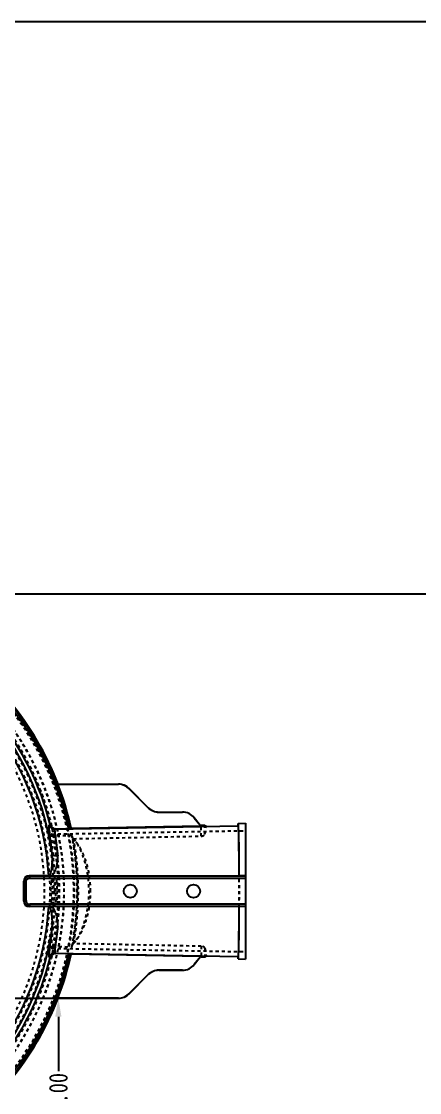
# Model space of a CAD drawing. Header units: millimetres. Extents: x 547 to 3706, y -10485 to 2068.
# Drawn here: x 1521 to 1735, y 1493 to 2068 of the extents above; entities that cross this region are included whole.
import ezdxf

# ---------------------------------------------------------------- set-up
doc = ezdxf.new("R2010")
doc.units = ezdxf.units.MM
doc.header["$LTSCALE"] = 16.335
doc.header["$PDMODE"] = 3
doc.header["$PDSIZE"] = 0.3125
doc.linetypes.add('HIDDEN', pattern=[0.2, 0.1, -0.1])
doc.layers.get('0').update_dxf_attribs({"linetype": 'CONTINUOUS'})
doc.layers.get('Defpoints').update_dxf_attribs({"linetype": 'CONTINUOUS'})
doc.layers.add('DEFAULT_2', color=8, linetype='HIDDEN')
doc.styles.get("Standard").update_dxf_attribs({"font": 'txt', "width": 0.8})
doc.dimstyles.new('11', dxfattribs={"dimtxt": 10, "dimasz": 10, "dimexe": 0, "dimexo": 0, "dimgap": 0, "dimtad": 0, "dimzin": 0, "dimdsep": 46, "dimtxsty": 'Standard', "dimcen": 0, "dimclrd": 4, "dimclre": 4, "dimclrt": 6, "dimazin": 0, "dimtfac": 1, "dimtofl": 0, "dimtmove": 0, "dimatfit": 3, "dimfxl": 0, "dimtolj": 1, "dimtzin": 0, "dimarcsym": 0})

# ---------------------------------------------------------------- blocks, each defined once
blk = doc.blocks.new('*D69')
at = {"color": 4, "lineweight": -2}
for p, q in [((1491.88, 1543.38), (1540.56, 1543.38)), ((1540.56, 1533.38), (1540.56, 1504.24)), ((1540.56, 1468.38), (1540.56, 1474.91)), ((1531.89, 1458.38), (1540.56, 1458.38))]:
    blk.add_line(p, q, dxfattribs=at)
at = {"color": 4}
for points in [[(1538.9, 1533.38), (1542.23, 1533.38), (1540.56, 1543.38)], [(1538.9, 1468.38), (1542.23, 1468.38), (1540.56, 1458.38)]]:
    blk.add_solid(points, dxfattribs=at)
at = {"layer": 'Defpoints', "color": 0}
for p in [(1491.88, 1543.38), (1531.89, 1458.38), (1540.56, 1458.38)]:
    blk.add_point(p, dxfattribs=at)
at = {"color": 6, "insert": (1540.56, 1489.58), "char_height": 10, "attachment_point": 5, "rotation": 90}
blk.add_mtext('\\A1;85.00', dxfattribs=at)

msp = doc.modelspace()

# ---------------------------------------------------------------- linework, layer by layer
at = {"color": 7, "linetype": 'Continuous'}
for p, q in [((1540.475, 1658.337), (1540.327, 1658.284)), ((1540.327, 1658.284), (1572.913, 1658.284)), ((1540.475, 1658.337), (1572.913, 1658.337)), ((1572.913, 1658.337), (1572.913, 1658.284)), ((1578.533, 1655.956), (1578.57, 1655.993)), ((1588.847, 1645.643), (1578.533, 1655.956)), ((1578.57, 1655.993), (1588.884, 1645.68)), ((1588.884, 1645.68), (1588.847, 1645.643)), ((1594.541, 1643.337), (1607.319, 1643.337)), ((1594.541, 1643.284), (1594.541, 1643.337)), ((1594.541, 1643.284), (1607.319, 1643.284)), ((1607.319, 1643.337), (1607.319, 1643.284)), ((1613.588, 1640.221), (1613.629, 1640.253)), ((1616.901, 1635.97), (1613.588, 1640.221)), ((1613.629, 1640.253), (1616.898, 1636.058)), ((1535.763, 1636.412), (1536.168, 1636.671)), ((1538.723, 1634.133), (1637.227, 1635.867)), ((1539.131, 1634.398), (1538.723, 1634.133)), ((1539.132, 1634.398), (1546.098, 1634.519)), ((1547.11, 1634.565), (1547.409, 1634.756)), ((1547.409, 1634.756), (1616.901, 1635.97)), ((1616.898, 1636.058), (1617.379, 1636.066)), ((1616.898, 1636.058), (1616.901, 1635.97)), ((1619.376, 1636.045), (1620.279, 1635.556)), ((1637.227, 1637.267), (1641.227, 1637.337)), ((1637.227, 1635.867), (1637.227, 1637.267)), ((1641.227, 1637.335), (1641.227, 1564.338)), ((1522.172, 1605.89), (1521.907, 1606.155)), ((1521.907, 1595.518), (1521.907, 1606.155)), ((1522.172, 1605.89), (1523.171, 1605.89)), ((1522.172, 1605.89), (1522.172, 1595.783)), ((1523.171, 1595.783), (1523.171, 1605.89)), ((1535.358, 1609.151), (1524.903, 1609.151)), ((1524.903, 1609.151), (1525.168, 1608.886)), ((1641.227, 1608.886), (1525.168, 1608.886)), ((1525.168, 1607.888), (1525.168, 1608.886)), ((1525.168, 1607.888), (1641.227, 1607.888)), ((1537.431, 1609.165), (1637.822, 1609.069)), ((1637.847, 1608.993), (1637.822, 1609.069)), ((1641.227, 1608.99), (1637.847, 1608.993)), ((1521.907, 1595.518), (1522.172, 1595.783)), ((1523.171, 1595.783), (1522.172, 1595.783)), ((1641.227, 1593.785), (1525.168, 1593.785)), ((1525.168, 1592.787), (1525.168, 1593.785)), ((1525.168, 1592.787), (1524.903, 1592.522)), ((1535.358, 1592.522), (1524.903, 1592.522)), ((1525.168, 1592.787), (1641.227, 1592.787)), ((1637.822, 1592.604), (1537.431, 1592.508)), ((1637.822, 1592.604), (1637.847, 1592.68)), ((1641.227, 1592.683), (1637.847, 1592.68)), ((1536.168, 1565.002), (1535.763, 1565.261)), ((1538.723, 1567.54), (1637.227, 1565.806)), ((1538.723, 1567.54), (1539.131, 1567.275)), ((1546.098, 1567.154), (1539.132, 1567.275)), ((1547.409, 1566.917), (1547.11, 1567.108)), ((1616.901, 1565.703), (1547.409, 1566.917)), ((1613.588, 1561.452), (1616.901, 1565.703)), ((1616.898, 1565.615), (1613.629, 1561.42)), ((1616.901, 1565.703), (1616.898, 1565.615)), ((1617.379, 1565.607), (1616.898, 1565.615)), ((1619.376, 1565.628), (1620.279, 1566.117)), ((1637.227, 1564.406), (1637.227, 1565.806)), ((1613.629, 1561.42), (1613.588, 1561.452)), ((1637.227, 1564.406), (1641.227, 1564.337)), ((1578.533, 1545.717), (1588.847, 1556.03)), ((1588.884, 1555.993), (1578.57, 1545.68)), ((1588.847, 1556.03), (1588.884, 1555.993)), ((1594.541, 1558.389), (1607.319, 1558.389)), ((1594.541, 1558.337), (1594.541, 1558.389)), ((1607.319, 1558.337), (1594.541, 1558.337)), ((1607.319, 1558.389), (1607.319, 1558.337)), ((1540.327, 1543.389), (1572.913, 1543.389)), ((1540.327, 1543.389), (1540.475, 1543.337)), ((1572.913, 1543.337), (1540.475, 1543.337)), ((1572.913, 1543.389), (1572.913, 1543.337)), ((1578.57, 1545.68), (1578.533, 1545.717))]:
    msp.add_line(p, q, dxfattribs=at)
for points in [[(547.121, 2067.984), (3706.071, 2067.984), (3706.071, -10485.193), (547.121, -10485.193)], [(998.978, 1760.623), (1992.09, 1760.623), (1992.09, 1140.923), (998.978, 1140.923)]]:
    msp.add_lwpolyline(points, close=True)
for centre in [(1579.227, 1600.837), (1613.227, 1600.837)]:
    msp.add_circle(centre, 3.5, dxfattribs=at)
for centre, radius, start, end in [((1392.099, 1600.837), 157.639, 12.337537, 39.734901), ((1392.099, 1600.837), 158.638, 12.275459, 39.734901), ((1392.099, 1600.837), 159.128, 21.182761, 39.823292), ((1392.099, 1600.837), 146.496, 7.986952, 38.580818), ((1392.099, 1600.837), 148.459, 13.967469, 38.978721), ((1392.099, 1600.837), 143.5, 3.321595, 38.580818), ((1392.099, 1600.837), 158.971, 12.319952, 21.18448), ((1572.913, 1650.337), 8, 45, 90), ((1572.913, 1650.337), 7.948, 45, 90), ((1594.541, 1651.337), 8.052, 225, 270), ((1594.541, 1651.337), 8, 225, 270), ((1607.319, 1635.337), 8, 37.923959, 90), ((1607.319, 1635.337), 7.948, 37.923959, 90), ((1538.676, 1637.135), 3.002, 193.9483, 270.889083), ((1539.077, 1637.395), 2.998, 193.990652, 271.041624), ((1525.174, 1605.885), 3.001, 90.110168, 179.889832), ((1535.36, 1665.297), 56.146, 269.997918, 270.778252), ((1537.409, 1517.071), 92.094, 89.985818, 90.800035), ((1525.174, 1595.789), 3.001, 180.110168, 269.889832), ((1525.167, 1595.782), 1.996, 179.966706, 270.033175), ((1392.099, 1600.837), 143.5, 321.419182, 356.678405), ((1535.367, 1537.326), 55.196, 89.21503, 90.0088), ((1537.372, 1679.237), 86.729, 269.174779, 270.039367), ((1392.099, 1600.837), 146.496, 321.419182, 352.013048), ((1392.099, 1600.837), 148.459, 321.021279, 346.032521), ((1392.099, 1600.837), 157.639, 320.265099, 347.662463), ((1392.099, 1600.837), 158.638, 320.265099, 347.724541), ((1538.676, 1564.538), 3.002, 89.110576, 166.051682), ((1539.077, 1564.278), 2.998, 88.95816, 166.009765), ((1392.099, 1600.837), 158.971, 338.81552, 347.680048), ((1607.319, 1566.337), 7.948, 270, 322.076041), ((1607.319, 1566.337), 8, 270, 322.076041), ((1594.541, 1550.337), 8.052, 90, 135), ((1594.541, 1550.337), 8, 90, 135), ((1392.099, 1600.837), 159.128, 320.176708, 338.817239), ((1572.913, 1551.337), 7.948, 270, 315), ((1572.913, 1551.337), 8, 270, 315)]:
    msp.add_arc(centre, radius, start, end, dxfattribs=at)
for centre, major_axis, ratio, start_param, end_param in [((1617.379, 1636.007), (2, 0.035), 0.0292994, 0.0518478, 1.5702842), ((1637.227, 1600.837), (0, 36.43), 0.0174551, 4.9381931, 6.28349), ((1637.227, 1600.837), (0, 35.031), 0.0174551, -1.3335631, 0.0003047), ((1524.911, 1606.147), (-2.127, 2.127), 0.9972647, 5.4991567, 7.0672139), ((1524.911, 1595.526), (2.127, 2.127), 0.9972647, 2.357564, 3.9256213), ((1637.227, 1600.837), (0, 36.43), 0.0174551, 3.141288, 4.4865848), ((1637.227, 1600.837), (0, 35.031), 0.0174551, -3.1418973, -1.8080295), ((1617.379, 1565.666), (2, -0.035), 0.0292994, -1.5702842, -0.0518478)]:
    msp.add_ellipse(centre, major_axis=major_axis, ratio=ratio, start_param=start_param, end_param=end_param, dxfattribs=at)
for points, knots in [([(1537.174, 1621.193), (1537.062, 1622.279), (1536.836, 1624.343), (1536.486, 1627.264), (1536.165, 1629.825), (1535.897, 1631.993), (1535.704, 1633.741), (1535.608, 1634.927), (1535.595, 1635.645), (1535.615, 1636.011), (1535.656, 1636.257), (1535.72, 1636.386), (1535.762, 1636.413)], [0, 0, 0, 0, 0.2134967, 0.4061494, 0.5752647, 0.7181548, 0.8333481, 0.9191431, 0.9504621, 0.9740829, 0.9902731, 1, 1, 1, 1]), ([(1538.723, 1634.133), (1538.682, 1634.109), (1538.618, 1633.99), (1538.577, 1633.758), (1538.559, 1633.416), (1538.576, 1632.744), (1538.677, 1631.635), (1538.877, 1630), (1539.155, 1627.972), (1539.486, 1625.576), (1539.846, 1622.843), (1540.079, 1620.91), (1540.193, 1619.893)], [0, 0, 0, 0, 0.0098904, 0.0260701, 0.0496329, 0.0808863, 0.1665789, 0.2817316, 0.4246331, 0.5937869, 0.7864805, 1, 1, 1, 1]), ([(1546.098, 1634.519), (1546.222, 1634.522), (1546.404, 1634.526), (1546.636, 1634.533), (1546.786, 1634.539), (1546.911, 1634.545), (1547.008, 1634.55), (1547.069, 1634.559), (1547.102, 1634.56), (1547.11, 1634.565)], [0, 0, 0, 0, 0.3685569, 0.5377045, 0.6875404, 0.8128992, 0.9088835, 0.9720192, 1, 1, 1, 1]), ([(1536.123, 1609.156), (1536.302, 1609.624), (1536.575, 1610.612), (1536.854, 1612.126), (1537.081, 1613.664), (1537.287, 1615.706), (1537.4, 1618.22), (1537.292, 1620.219), (1537.174, 1621.191)], [0, 0, 0, 0, 0.1236901, 0.2519551, 0.3798218, 0.5072546, 0.7583684, 1, 1, 1, 1]), ([(1537.174, 1621.192), (1537.219, 1620.984), (1537.409, 1620.672), (1537.795, 1620.365), (1538.343, 1620.076), (1539.161, 1619.878), (1539.848, 1619.866), (1540.193, 1619.893)], [0, 0, 0, 0, 0.180827, 0.2924588, 0.4189747, 0.7051027, 1, 1, 1, 1]), ([(1537.431, 1609.165), (1537.984, 1609.993), (1538.661, 1611.325), (1539.321, 1613.169), (1539.703, 1614.549), (1540.003, 1615.916), (1540.209, 1617.267), (1540.27, 1618.594), (1540.229, 1619.466), (1540.193, 1619.893)], [0, 0, 0, 0, 0.2651551, 0.3948114, 0.5219779, 0.646482, 0.7677606, 0.885599, 1, 1, 1, 1]), ([(1523.171, 1605.89), (1523.172, 1606.15), (1523.272, 1606.675), (1523.572, 1607.118), (1523.755, 1607.303)], [0, 0, 0, 0, 0.500005, 1, 1, 1, 1]), ([(1523.755, 1607.303), (1523.94, 1607.486), (1524.383, 1607.786), (1524.908, 1607.886), (1525.168, 1607.888)], [0, 0, 0, 0, 0.499995, 1, 1, 1, 1]), ([(1537.174, 1580.482), (1537.292, 1581.454), (1537.4, 1583.453), (1537.287, 1585.967), (1537.081, 1588.009), (1536.854, 1589.547), (1536.575, 1591.061), (1536.302, 1592.049), (1536.123, 1592.517)], [0, 0, 0, 0, 0.2416316, 0.4927454, 0.6201782, 0.7480449, 0.8763099, 1, 1, 1, 1]), ([(1540.193, 1581.78), (1540.229, 1582.207), (1540.27, 1583.079), (1540.209, 1584.406), (1540.003, 1585.757), (1539.703, 1587.124), (1539.321, 1588.504), (1538.661, 1590.348), (1537.984, 1591.68), (1537.431, 1592.508)], [0, 0, 0, 0, 0.1144012, 0.2322397, 0.353518, 0.4780225, 0.6051891, 0.7348451, 1, 1, 1, 1]), ([(1535.762, 1565.26), (1535.72, 1565.287), (1535.657, 1565.419), (1535.618, 1565.669), (1535.599, 1566.04), (1535.608, 1566.524), (1535.643, 1567.123), (1535.728, 1568.145), (1535.898, 1569.695), (1536.167, 1571.865), (1536.488, 1574.423), (1536.837, 1577.338), (1537.063, 1579.395), (1537.174, 1580.481)], [0, 0, 0, 0, 0.0098022, 0.0262885, 0.0502789, 0.0818855, 0.1210451, 0.1676115, 0.2824689, 0.4259387, 0.5951973, 0.7866593, 1, 1, 1, 1]), ([(1537.174, 1580.481), (1537.219, 1580.689), (1537.409, 1581.001), (1537.795, 1581.308), (1538.343, 1581.597), (1539.161, 1581.795), (1539.848, 1581.807), (1540.193, 1581.78)], [0, 0, 0, 0, 0.1808293, 0.292465, 0.4189855, 0.705114, 1, 1, 1, 1]), ([(1540.193, 1581.78), (1540.079, 1580.764), (1539.847, 1578.838), (1539.487, 1576.11), (1539.157, 1573.717), (1538.879, 1571.687), (1538.679, 1570.052), (1538.581, 1568.943), (1538.563, 1568.268), (1538.58, 1567.921), (1538.618, 1567.687), (1538.682, 1567.564), (1538.723, 1567.54)], [0, 0, 0, 0, 0.2133617, 0.4048709, 0.574175, 0.7176614, 0.8324792, 0.9180959, 0.9496375, 0.973569, 0.9900408, 1, 1, 1, 1]), ([(1547.11, 1567.108), (1547.102, 1567.113), (1547.069, 1567.114), (1547.008, 1567.123), (1546.911, 1567.128), (1546.786, 1567.134), (1546.636, 1567.14), (1546.404, 1567.147), (1546.222, 1567.151), (1546.098, 1567.154)], [0, 0, 0, 0, 0.0279798, 0.0911136, 0.1870957, 0.3124512, 0.4622862, 0.6314376, 1, 1, 1, 1])]:
    msp.add_open_spline(points, degree=3, knots=knots, dxfattribs=at)
at = {"layer": 'DEFAULT_2', "color": 8, "linetype": 'HIDDEN'}
for p, q in [((1617.379, 1630.423), (1617.379, 1636.066)), ((1619.376, 1631.542), (1619.376, 1636.045)), ((1620.226, 1635.569), (1620.279, 1635.556)), ((1536.936, 1631.516), (1641.227, 1633.337)), ((1547.849, 1630.705), (1537.56, 1630.519)), ((1536.782, 1606.837), (1539.388, 1606.837)), ((1536.782, 1594.837), (1539.388, 1594.837)), ((1537.56, 1571.154), (1547.849, 1570.968)), ((1617.379, 1571.25), (1617.379, 1565.607)), ((1536.936, 1570.157), (1641.227, 1568.337)), ((1619.376, 1570.131), (1619.376, 1565.628)), ((1620.279, 1566.117), (1620.226, 1566.104))]:
    msp.add_line(p, q, dxfattribs=at)
for radius, start, end in [(156.725, 320.614705, 39.385295), (157.128, 320.540364, 39.459636), (148.992, 322.106069, 37.893931), (149.128, 322.078634, 37.921366), (151.528, 321.602422, 38.397578), (151.664, 321.575777, 38.424223), (141.033, 322.577764, 37.422236), (144.029, 322.577764, 37.422236), (145.992, 322.152464, 37.847536), (148.459, 348.466615, 11.533385), (158.588, 349.144117, 10.855883), (158.743, 349.495437, 10.504563), (159.128, 349.802546, 10.197454), (159.215, 349.87726, 10.12274)]:
    msp.add_arc((1392.099, 1600.837), radius, start, end, dxfattribs=at)
for centre, major_axis, ratio, start_param, end_param in [((1637.227, 1600.837), (0, 35.031), 0.0174551, -1.8080295, -1.3335631), ((1637.227, 1600.837), (0, 36.43), 0.0174551, -1.7966005, -1.3449922), ((1620.227, 1600.837), (0, 34.734), 0.0524078, -3.6280003, -3.1425074)]:
    msp.add_ellipse(centre, major_axis=major_axis, ratio=ratio, start_param=start_param, end_param=end_param, dxfattribs=at)
for points, knots in [([(1619.376, 1631.542), (1619.434, 1632.123), (1619.547, 1633.127), (1619.723, 1634.278), (1619.881, 1634.953), (1619.973, 1635.247), (1620.054, 1635.417), (1620.115, 1635.514), (1620.183, 1635.569), (1620.226, 1635.57)], [0, 0, 0, 0, 0.4188884, 0.7251558, 0.8349351, 0.9158817, 0.9458498, 0.9692413, 1, 1, 1, 1]), ([(1536.936, 1631.516), (1536.87, 1631.515), (1536.793, 1631.36), (1536.76, 1631.162), (1536.734, 1630.896), (1536.728, 1630.566), (1536.733, 1630.162), (1536.753, 1629.689), (1536.799, 1628.921), (1536.891, 1627.796), (1537.035, 1626.254), (1537.212, 1624.468), (1537.489, 1621.652), (1537.852, 1617.668), (1538.224, 1612.437), (1538.48, 1606.753), (1538.54, 1602.834), (1538.54, 1600.837)], [0, 0, 0, 0, 0.0064188, 0.0125874, 0.0210483, 0.0318379, 0.0449435, 0.0603366, 0.0779815, 0.1198733, 0.1702963, 0.2287835, 0.2946734, 0.4459345, 0.6183501, 0.8054205, 1, 1, 1, 1]), ([(1537.56, 1630.519), (1537.5, 1630.666), (1537.392, 1630.92), (1537.223, 1631.237), (1537.091, 1631.433), (1536.98, 1631.517), (1536.936, 1631.516)], [0, 0, 0, 0, 0.3956154, 0.6911385, 0.8885113, 1, 1, 1, 1]), ([(1548.182, 1629.778), (1548.153, 1629.864), (1548.049, 1630.176), (1547.937, 1630.485), (1547.849, 1630.705)], [0, 0, 0, 0, 0.2778079, 1, 1, 1, 1]), ([(1548.835, 1628.82), (1548.685, 1628.972), (1548.429, 1629.267), (1548.236, 1629.612), (1548.182, 1629.778)], [0, 0, 0, 0, 0.5510026, 1, 1, 1, 1]), ([(1548.713, 1629.009), (1549.929, 1627.419), (1552.184, 1623.629), (1554.747, 1617.021), (1556.475, 1609.256), (1557.087, 1600.836), (1556.475, 1592.417), (1554.747, 1584.652), (1552.184, 1578.044), (1549.929, 1574.254), (1548.713, 1572.664)], [0, 0, 0, 0, 0.1008157, 0.2205438, 0.3557432, 0.5000016, 0.6442588, 0.7794564, 0.8991843, 1, 1, 1, 1]), ([(1557.853, 1600.837), (1557.853, 1603.834), (1557.394, 1609.599), (1555.717, 1616.422), (1553.836, 1621.19), (1552.311, 1624.198), (1550.672, 1626.735), (1549.455, 1628.19), (1548.835, 1628.82)], [0, 0, 0, 0, 0.2995762, 0.5751338, 0.6987203, 0.8111363, 0.9117015, 1, 1, 1, 1]), ([(1617.379, 1630.423), (1617.644, 1630.429), (1618.03, 1630.482), (1618.501, 1630.646), (1618.978, 1630.884), (1619.346, 1631.232), (1619.376, 1631.542)], [0, 0, 0, 0, 0.328441, 0.4781411, 0.6135721, 1, 1, 1, 1]), ([(1536.592, 1600.837), (1536.592, 1601.226), (1536.593, 1601.992), (1536.597, 1603.104), (1536.605, 1604.128), (1536.619, 1605.026), (1536.638, 1605.679), (1536.659, 1606.112), (1536.677, 1606.363), (1536.697, 1606.56), (1536.721, 1606.706), (1536.74, 1606.789), (1536.768, 1606.837), (1536.782, 1606.837)], [0, 0, 0, 0, 0.1942929, 0.3814833, 0.5537703, 0.7047544, 0.8287439, 0.8790451, 0.9209468, 0.9540584, 0.9781066, 0.9931218, 1, 1, 1, 1]), ([(1536.782, 1606.837), (1536.796, 1606.837), (1536.827, 1606.79), (1536.854, 1606.707), (1536.89, 1606.56), (1536.924, 1606.363), (1536.961, 1606.112), (1537.014, 1605.679), (1537.074, 1605.027), (1537.135, 1604.13), (1537.183, 1603.105), (1537.214, 1601.993), (1537.221, 1601.227), (1537.221, 1600.837)], [0, 0, 0, 0, 0.0071553, 0.0225284, 0.0468978, 0.0802689, 0.1223625, 0.1727781, 0.2967651, 0.4475137, 0.619418, 0.8061565, 1, 1, 1, 1]), ([(1539.195, 1600.837), (1539.195, 1601.227), (1539.197, 1601.992), (1539.201, 1603.104), (1539.209, 1604.128), (1539.223, 1605.026), (1539.243, 1605.678), (1539.265, 1606.112), (1539.283, 1606.363), (1539.302, 1606.56), (1539.327, 1606.706), (1539.346, 1606.789), (1539.374, 1606.837), (1539.388, 1606.837)], [0, 0, 0, 0, 0.1943104, 0.3815064, 0.5537759, 0.704746, 0.828725, 0.8790333, 0.920946, 0.9540597, 0.9781123, 0.9931309, 1, 1, 1, 1]), ([(1539.388, 1606.837), (1539.402, 1606.837), (1539.433, 1606.79), (1539.459, 1606.707), (1539.495, 1606.56), (1539.53, 1606.363), (1539.567, 1606.112), (1539.619, 1605.679), (1539.679, 1605.027), (1539.739, 1604.13), (1539.787, 1603.105), (1539.817, 1601.993), (1539.824, 1601.227), (1539.824, 1600.837)], [0, 0, 0, 0, 0.0071544, 0.0225223, 0.0468899, 0.0802641, 0.122355, 0.1727684, 0.2967554, 0.4475007, 0.6194087, 0.8061579, 1, 1, 1, 1]), ([(1536.782, 1594.837), (1536.768, 1594.837), (1536.74, 1594.884), (1536.721, 1594.967), (1536.697, 1595.113), (1536.677, 1595.31), (1536.659, 1595.561), (1536.638, 1595.994), (1536.619, 1596.647), (1536.605, 1597.545), (1536.597, 1598.569), (1536.593, 1599.681), (1536.592, 1600.447), (1536.592, 1600.837)], [0, 0, 0, 0, 0.0068762, 0.0218908, 0.0459374, 0.079046, 0.1209464, 0.1712474, 0.2952407, 0.4462295, 0.6185152, 0.8057032, 1, 1, 1, 1]), ([(1538.54, 1600.837), (1538.54, 1598.839), (1538.48, 1594.92), (1538.224, 1589.237), (1537.852, 1584.005), (1537.49, 1580.022), (1537.212, 1577.205), (1537.035, 1575.418), (1536.89, 1573.875), (1536.799, 1572.749), (1536.752, 1571.981), (1536.733, 1571.509), (1536.727, 1571.106), (1536.735, 1570.777), (1536.76, 1570.512), (1536.794, 1570.314), (1536.869, 1570.158), (1536.936, 1570.157)], [0, 0, 0, 0, 0.1945816, 0.3816795, 0.5540074, 0.7053088, 0.7712255, 0.8297353, 0.8802092, 0.922141, 0.939776, 0.9551323, 0.9681882, 0.9789323, 0.9873686, 0.993543, 1, 1, 1, 1]), ([(1537.221, 1600.837), (1537.221, 1600.446), (1537.214, 1599.68), (1537.183, 1598.568), (1537.135, 1597.543), (1537.074, 1596.646), (1537.014, 1595.993), (1536.961, 1595.561), (1536.924, 1595.31), (1536.89, 1595.113), (1536.854, 1594.966), (1536.827, 1594.883), (1536.796, 1594.837), (1536.782, 1594.837)], [0, 0, 0, 0, 0.1938455, 0.380603, 0.5525203, 0.7032686, 0.8272532, 0.877662, 0.9197462, 0.9531145, 0.9774792, 0.9928456, 1, 1, 1, 1]), ([(1539.388, 1594.837), (1539.374, 1594.837), (1539.346, 1594.884), (1539.327, 1594.967), (1539.302, 1595.114), (1539.283, 1595.31), (1539.265, 1595.561), (1539.243, 1595.995), (1539.223, 1596.647), (1539.209, 1597.545), (1539.201, 1598.57), (1539.197, 1599.681), (1539.195, 1600.447), (1539.195, 1600.837)], [0, 0, 0, 0, 0.0068709, 0.0218824, 0.0459333, 0.0790552, 0.1209676, 0.171277, 0.2952736, 0.4462574, 0.6185379, 0.805716, 1, 1, 1, 1]), ([(1539.824, 1600.837), (1539.824, 1600.446), (1539.817, 1599.68), (1539.787, 1598.568), (1539.739, 1597.543), (1539.679, 1596.646), (1539.619, 1595.994), (1539.567, 1595.561), (1539.53, 1595.31), (1539.495, 1595.113), (1539.459, 1594.966), (1539.433, 1594.883), (1539.402, 1594.837), (1539.388, 1594.837)], [0, 0, 0, 0, 0.1938674, 0.3806322, 0.5525285, 0.7032611, 0.827232, 0.8776448, 0.9197369, 0.953104, 0.977474, 0.9928496, 1, 1, 1, 1]), ([(1548.835, 1572.853), (1549.455, 1573.483), (1550.671, 1574.939), (1552.31, 1577.474), (1553.837, 1580.481), (1555.716, 1585.25), (1557.382, 1592.076), (1557.853, 1597.84), (1557.853, 1600.837)], [0, 0, 0, 0, 0.0883148, 0.1888346, 0.3011691, 0.4248071, 0.7005379, 1, 1, 1, 1]), ([(1536.936, 1570.157), (1536.98, 1570.156), (1537.091, 1570.239), (1537.223, 1570.435), (1537.391, 1570.753), (1537.5, 1571.007), (1537.56, 1571.154)], [0, 0, 0, 0, 0.1109413, 0.3083385, 0.6042545, 1, 1, 1, 1]), ([(1547.849, 1570.968), (1547.876, 1571.036), (1547.994, 1571.342), (1548.102, 1571.653), (1548.182, 1571.895)], [0, 0, 0, 0, 0.2220909, 1, 1, 1, 1]), ([(1548.182, 1571.895), (1548.236, 1572.061), (1548.429, 1572.406), (1548.685, 1572.701), (1548.835, 1572.853)], [0, 0, 0, 0, 0.4489974, 1, 1, 1, 1]), ([(1619.376, 1570.131), (1619.346, 1570.441), (1618.978, 1570.789), (1618.501, 1571.027), (1618.03, 1571.191), (1617.644, 1571.244), (1617.379, 1571.25)], [0, 0, 0, 0, 0.3864392, 0.5218652, 0.6715616, 1, 1, 1, 1])]:
    msp.add_open_spline(points, degree=3, knots=knots, dxfattribs=at)
for points in [[(1548.713, 1629.009), (1571.602, 1629.484), (1594.491, 1629.955), (1617.379, 1630.423)], [(1617.379, 1571.25), (1594.491, 1571.718), (1571.602, 1572.189), (1548.713, 1572.664)]]:
    msp.add_open_spline(points, degree=3, dxfattribs=at)

# ---------------------------------------------------------------- dimensions: what is measured, and where the dimension line sits
dim = msp.add_linear_dim(base=(1540.565, 1458.384), p1=(1491.879, 1543.384), p2=(1531.889, 1458.384), angle=90, dimstyle='11')
dim.commit()
dim.dimension.update_dxf_attribs({"geometry": '*D69', "text_midpoint": (1540.565, 1489.575), "dimtype": 160})

doc.saveas('drawing.dxf')
